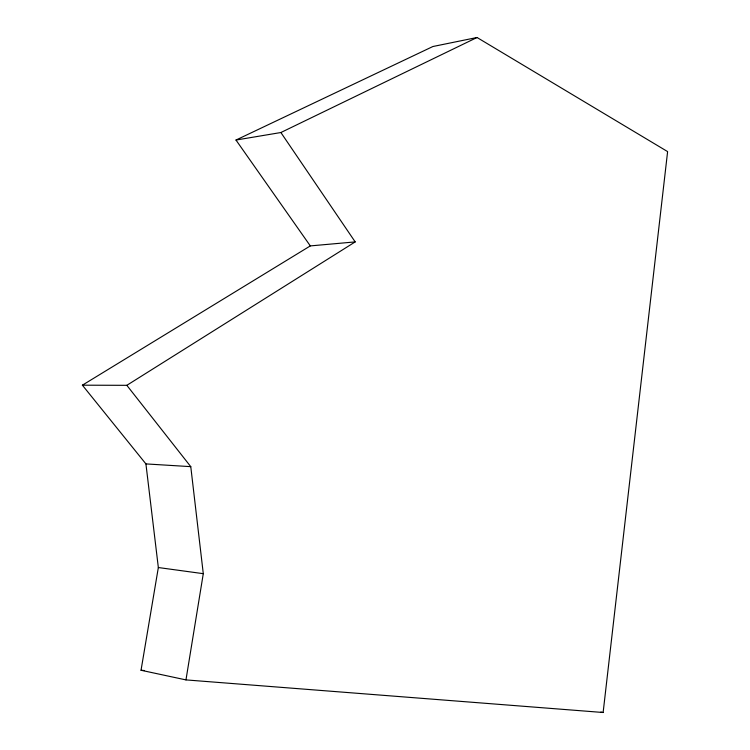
<?xml version="1.0" encoding="UTF-8"?>
<svg xmlns="http://www.w3.org/2000/svg" width="750" height="750" viewBox="0 0 750 750"><rect width="100%" height="100%" fill="white"/><g stroke="black" fill="none" stroke-linecap="round" stroke-linejoin="round"><path stroke-width="1.12" d="M310.312 245.906L82.387 385.181L145.922 463.912L158.344 567.534L141.037 670.256L185.963 679.903L603.131 712.5L667.612 151.603L477.037 37.5L432.891 46.519L235.978 140.044L310.312 245.906L355.191 241.903L280.884 132.525L235.978 140.044M185.963 679.903L203.287 573.675L190.772 466.65L126.834 385.322L82.387 385.181M126.834 385.322L355.191 241.903M280.884 132.525L477.037 37.5M145.922 463.912L190.772 466.65M141.037 670.256L144.544 670.547M158.344 567.534L203.287 573.675M600.853 712.087L603.131 712.5"/></g></svg>
